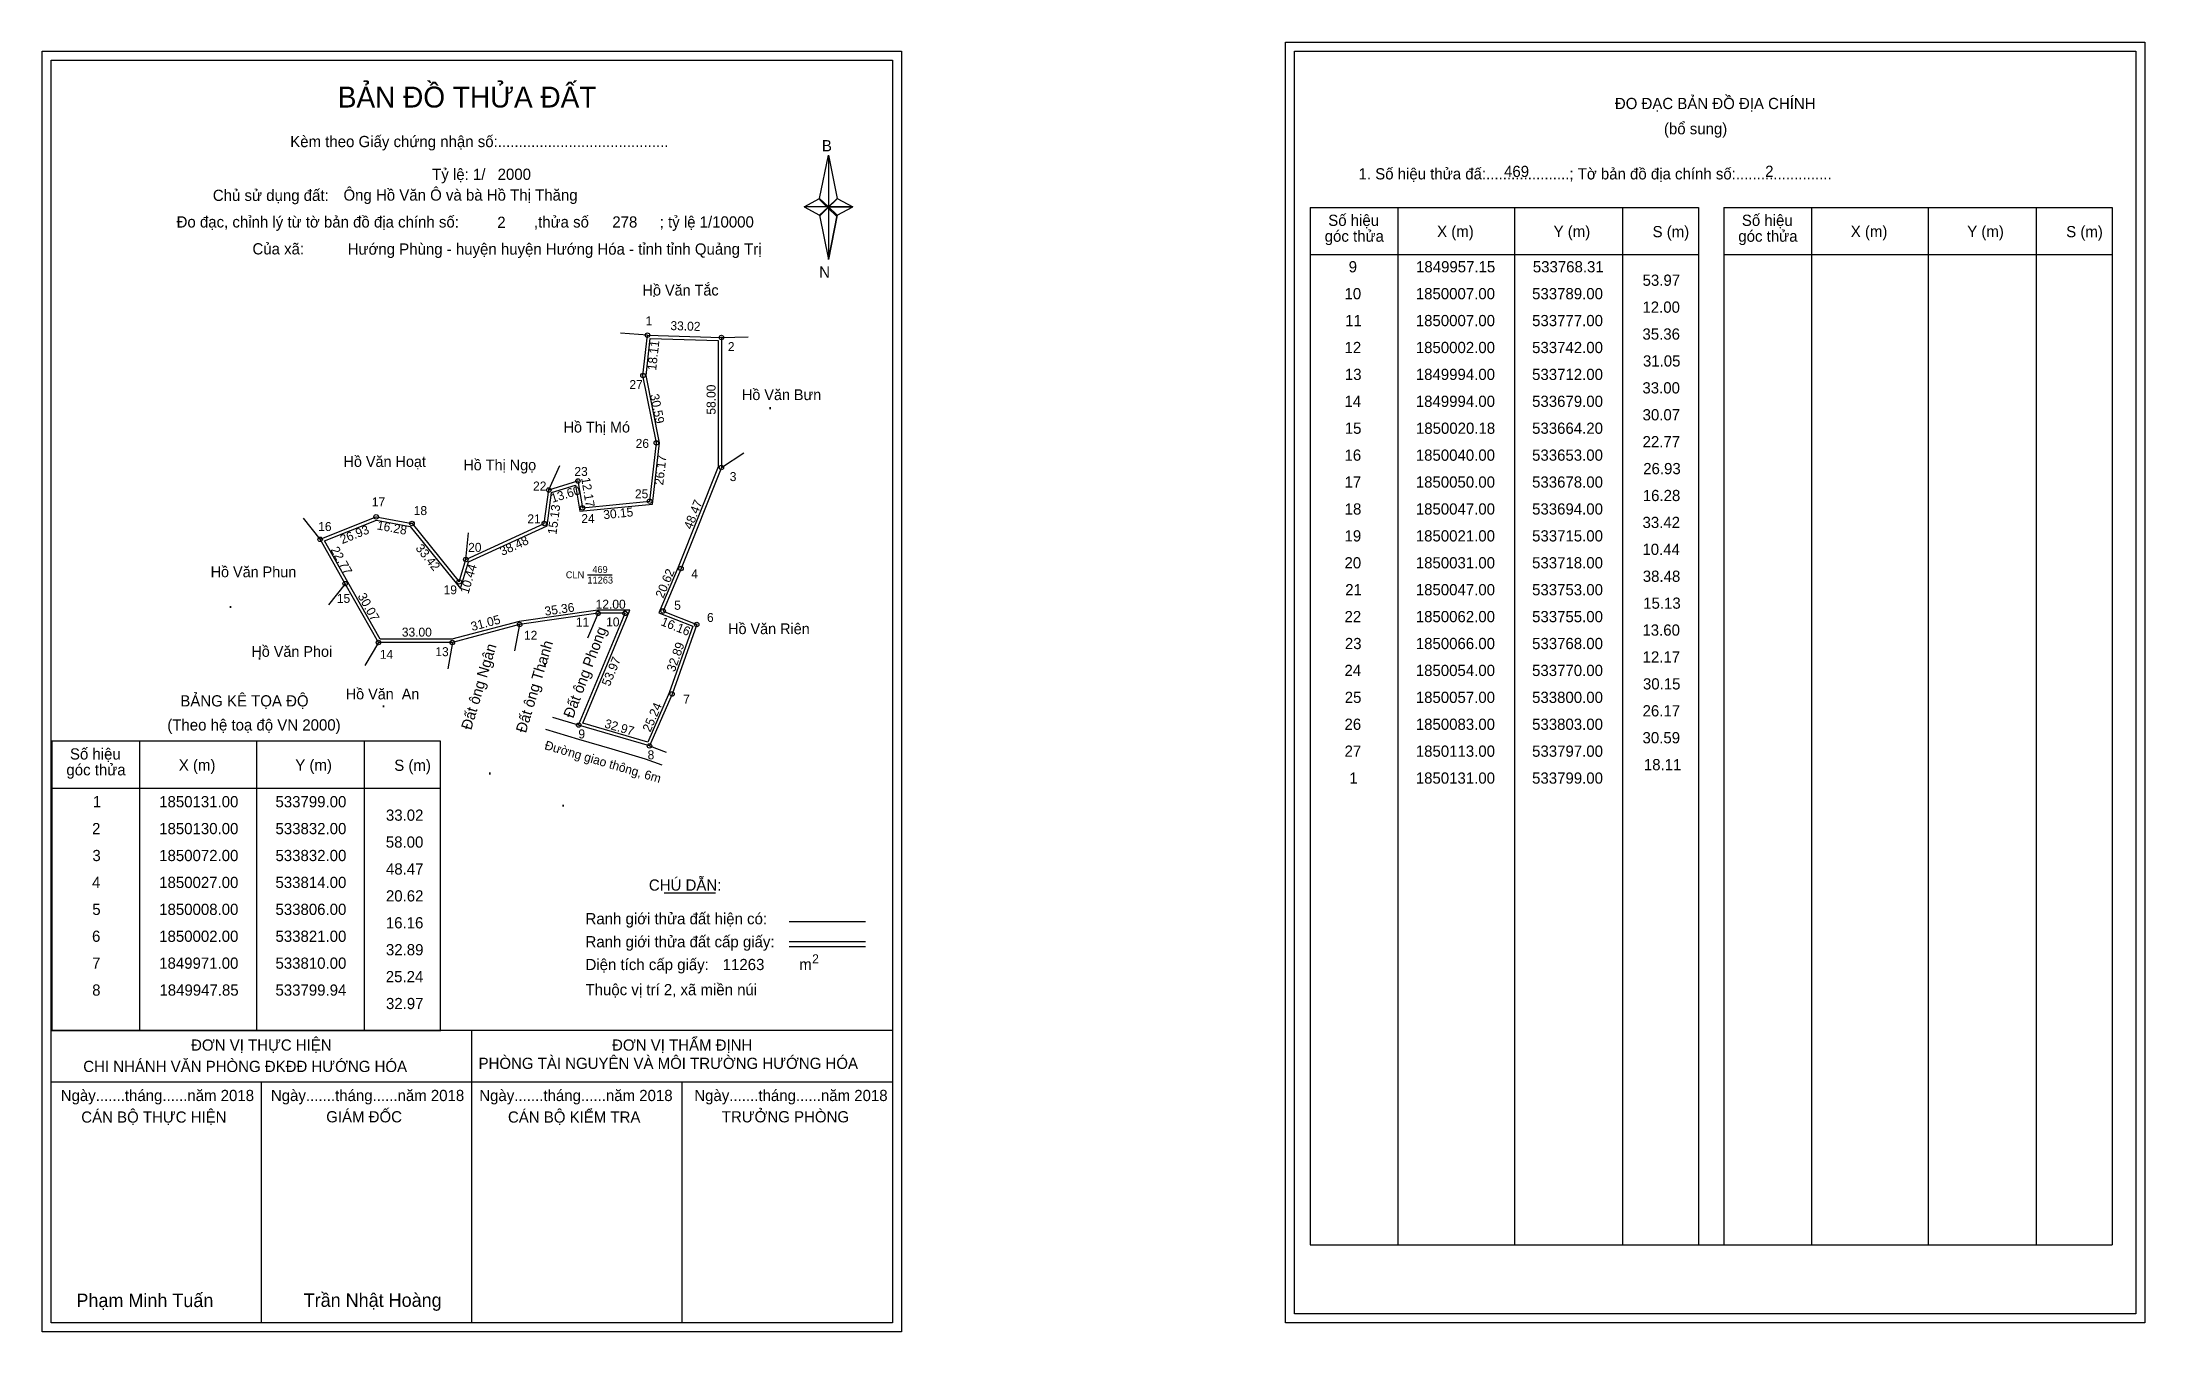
# Model space of a CAD drawing. Extents: x 533529 to 534467, y 1849687 to 1850262.
import ezdxf

# ---------------------------------------------------------------- set-up
doc = ezdxf.new("R2010")
doc.units = 0
for name, color, linetype in [('Level 1', 7, 'Continuous'), ('Level 10', 7, 'Continuous'), ('Level 11', 7, 'Continuous'), ('Level 13', 7, 'Continuous'), ('Level 27', 7, 'Continuous'), ('Level 3', 7, 'Continuous'), ('Level 36', 7, 'Continuous'), ('Level 49', 7, 'Continuous'), ('Level 5', 7, 'Continuous'), ('Level 53', 7, 'Continuous'), ('Level 55', 7, 'Continuous'), ('Level 6', 7, 'Continuous'), ('Level 60', 7, 'Continuous'), ('Level 63', 7, 'Continuous'), ('Level 9', 7, 'Continuous')]:
    doc.layers.add(name, color=color, linetype=linetype)

msp = doc.modelspace()

# ---------------------------------------------------------------- linework, layer by layer
at = {"layer": 'Level 1'}
for p, q in [((533532.96, 1850253.7), (533532.96, 1850253.7)), ((534087.61, 1850257.7), (534087.61, 1850257.7)), ((533875.8, 1850191.94), (533879.74, 1850211.22)), ((533879.74, 1850211.22), (533879.74, 1850188.17)), ((533879.74, 1850211.22), (533883.68, 1850191.94)), ((533868.92, 1850188.17), (533875.8, 1850191.94)), ((533875.8, 1850191.94), (533879.74, 1850188.17)), ((533879.44, 1850187.73), (533875.8, 1850191.5)), ((533879.74, 1850188.17), (533875.8, 1850184.49)), ((533879.44, 1850187.73), (533875.8, 1850184.05)), ((533875.8, 1850184.05), (533879.44, 1850187.73)), ((533875.8, 1850184.49), (533879.74, 1850164.77)), ((533883.38, 1850191.5), (533879.44, 1850187.73)), ((533879.44, 1850187.73), (533883.38, 1850191.5)), ((533883.38, 1850184.05), (533879.44, 1850187.73)), ((533883.68, 1850191.94), (533879.74, 1850188.17)), ((533879.74, 1850188.17), (533879.74, 1850164.77)), ((533879.74, 1850188.17), (533890.56, 1850188.17)), ((533879.74, 1850188.17), (533883.68, 1850184.49)), ((533883.68, 1850184.49), (533879.74, 1850164.77)), ((533883.68, 1850184.49), (533890.56, 1850188.17)), ((534094.67, 1850187.99), (534267.87, 1850187.99)), ((534133.85, 1849725.46), (534133.85, 1850187.99)), ((534186, 1849725.46), (534186, 1850187.99)), ((534233.94, 1850187.99), (534233.94, 1849725.46)), ((534267.87, 1850187.99), (534267.87, 1849725.46)), ((534279.19, 1850187.99), (534452.39, 1850187.99)), ((534318.37, 1849725.46), (534318.37, 1850187.99)), ((534370.51, 1849725.46), (534370.51, 1850187.99)), ((534418.46, 1850187.99), (534418.46, 1849725.46)), ((534452.39, 1850187.99), (534452.39, 1849725.46)), ((534094.67, 1850166.94), (534267.87, 1850166.94)), ((534279.19, 1850166.94), (534452.39, 1850166.94)), ((533533.37, 1849950.05), (533706.57, 1849950.05)), ((533572.55, 1849821), (533572.55, 1849950.05)), ((533624.69, 1849821), (533624.69, 1849950.05)), ((533672.64, 1849950.05), (533672.64, 1849821)), ((533533.37, 1849928.99), (533706.57, 1849928.99)), ((533806.54, 1849882.31), (533829.34, 1849882.31)), ((533862.27, 1849869.5), (533896.29, 1849869.5)), ((533862.27, 1849860.61), (533896.29, 1849860.61)), ((533862.27, 1849858.42), (533896.29, 1849858.42)), ((533746.62, 1849821), (533532.96, 1849821)), ((533533.37, 1849820.99), (533706.57, 1849820.99)), ((533908.35, 1849821), (533698.67, 1849821)), ((533720.66, 1849690.55), (533720.66, 1849821)), ((533908.36, 1849797.9), (533532.96, 1849797.9)), ((533626.81, 1849690.55), (533626.81, 1849797.9)), ((533814.51, 1849690.55), (533814.51, 1849797.9)), ((534094.67, 1849725.46), (534452.39, 1849725.46)), ((533908.35, 1849690.55), (533908.35, 1849690.55)), ((534463.01, 1849694.55), (534463.01, 1849694.55))]:
    msp.add_line(p, q, dxfattribs=at)
for points in [[(533875.8, 1850191.94), (533879.74, 1850211.22), (533879.74, 1850188.17)], [(533868.92, 1850188.17), (533875.8, 1850184.49), (533879.74, 1850188.17)], [(533879.74, 1850188.17), (533883.68, 1850191.94), (533890.56, 1850188.17)], [(533879.74, 1850188.17), (533879.74, 1850164.77), (533883.68, 1850184.49)]]:
    msp.add_lwpolyline(points, close=True, dxfattribs=at)
at = {"layer": 'Level 10'}
msp.add_line((533753.54, 1849955.31), (533763.33, 1849952.37), dxfattribs=at)
for points in [[(533797, 1850113), (533799, 1850131), (533832, 1850130), (533832, 1850072), (533814, 1850027), (533806, 1850008), (533821, 1850002), (533810, 1849971), (533799.94, 1849947.85), (533768.31, 1849957.15), (533789, 1850007), (533777, 1850007), (533742, 1850002), (533712, 1849994), (533679, 1849994), (533664.2, 1850020.18), (533653, 1850040), (533678, 1850050), (533694, 1850047), (533715, 1850021), (533718, 1850031), (533753, 1850047), (533755, 1850062), (533768, 1850066), (533770, 1850054), (533800, 1850057), (533803, 1850083)], [(533798.42, 1850113.06), (533800.25, 1850129.56), (533830.6, 1850128.64), (533830.6, 1850072.27), (533812.7, 1850027.53), (533804.16, 1850007.23), (533819.23, 1850001.2), (533808.7, 1849971.51), (533799.15, 1849949.54), (533770.2, 1849958.05), (533791.1, 1850008.4), (533776.9, 1850008.4), (533741.72, 1850003.37), (533711.82, 1849995.4), (533679.82, 1849995.4), (533665.42, 1850020.87), (533655.01, 1850039.29), (533678.14, 1850048.55), (533693.23, 1850045.72), (533715.58, 1850018.06), (533719.16, 1850029.99), (533754.29, 1850046.05), (533756.27, 1850060.93), (533766.88, 1850064.19), (533768.83, 1850052.48), (533801.26, 1850055.72), (533804.42, 1850083.06)]]:
    msp.add_lwpolyline(points, close=True, dxfattribs=at)
for points in [[(533763.33, 1849952.37), (533768.28, 1849950.89), (533783.17, 1849946.52)], [(533783.17, 1849946.52), (533798.06, 1849942.15), (533805.46, 1849939.41)]]:
    msp.add_lwpolyline(points, dxfattribs=at)
at = {"layer": 'Level 11'}
for centre in [(533799, 1850131), (533832, 1850130), (533797, 1850113), (533797, 1850113), (533803, 1850083), (533832, 1850072), (533755, 1850062), (533768, 1850066), (533770, 1850054), (533800, 1850057), (533678, 1850050), (533694, 1850047), (533753, 1850047), (533653, 1850040), (533718, 1850031), (533814, 1850027), (533664.2, 1850020.18), (533715, 1850021), (533777, 1850007), (533789, 1850007), (533806, 1850008), (533742, 1850002), (533821, 1850002), (533679, 1849994), (533712, 1849994), (533810, 1849971), (533768.31, 1849957.15), (533799.94, 1849947.85)]:
    msp.add_circle(centre, 1, dxfattribs=at)
at = {"layer": 'Level 27'}
for p, q in [((533799, 1850131), (533787.03, 1850131.84)), ((533832, 1850130), (533844, 1850130.22)), ((533755, 1850062), (533759.87, 1850072.97)), ((533832, 1850072), (533842.04, 1850078.58)), ((533653, 1850040), (533645.6, 1850049.45)), ((533718, 1850031), (533719.18, 1850042.94)), ((533664.2, 1850020.18), (533656.76, 1850010.76)), ((533777, 1850007), (533772.3, 1849995.96)), ((533742, 1850002), (533739.76, 1849990.21)), ((533679, 1849994), (533672.87, 1849983.68)), ((533712, 1849994), (533709.96, 1849982.17)), ((533768.31, 1849957.15), (533756.81, 1849960.59)), ((533799.94, 1849947.85), (533807.41, 1849945.08))]:
    msp.add_line(p, q, dxfattribs=at)
at = {"layer": 'Level 3'}
for p, q in [((534094.67, 1850187.99), (534094.67, 1849725.46)), ((534279.19, 1850187.99), (534279.19, 1849725.46)), ((533533.37, 1849950.05), (533533.37, 1849821))]:
    msp.add_line(p, q, dxfattribs=at)
at = {"layer": 'Level 5'}
msp.add_line((533706.57, 1849950.05), (533706.57, 1849820.6), dxfattribs=at)
at = {"layer": 'Level 63'}
for points in [[(534083.61, 1850261.7), (534467.01, 1850261.7), (534467.01, 1849690.55), (534083.61, 1849690.55)], [(533528.96, 1850257.7), (533912.36, 1850257.7), (533912.36, 1849686.55), (533528.96, 1849686.55)], [(533532.96, 1850253.7), (533908.36, 1850253.7), (533908.36, 1849690.55), (533532.96, 1849690.55)], [(534087.61, 1850257.7), (534463.01, 1850257.7), (534463.01, 1849694.55), (534087.61, 1849694.55)]]:
    msp.add_lwpolyline(points, close=True, dxfattribs=at)
at = {"layer": 'Level 9'}
msp.add_line((533772.23, 1850024.15), (533783.22, 1850024.15), dxfattribs=at)

# ---------------------------------------------------------------- texts
at = {"layer": 'Level 1'}
for s, height, p in [('BẢN ĐỒ THỬA ĐẤT', 9.3313, (533660.89, 1850232.52)), ('ĐO ĐẠC BẢN ĐỒ ĐỊA CHÍNH', 5, (534230.56, 1850231.82)), ('(bổ sung)', 5, (534252.44, 1850220.58)), ('Kèm theo Giấy chứng nhận số:.........................................', 5, (533639.66, 1850214.86)), ('B', 5, (533876.82, 1850212.98)), ('1. Số hiệu thửa đấ:....................; Tờ bản đồ địa chính số:.......................', 5, (534116.22, 1850200.46)), ('Chủ sử dụng đất:', 5, (533605.14, 1850190.87)), ('Đo đạc, chỉnh lý từ tờ bản đồ địa chính số:                  ,thửa số                 ; tỷ lệ 1/10000', 5, (533588.97, 1850179.01)), ('Số hiệu', 5, (534102.7, 1850179.73)), ('Số hiệu', 5, (534287.22, 1850179.73)), ('góc thửa', 5, (534101.12, 1850172.67)), ('X (m)', 5, (534151.26, 1850174.78)), ('Y (m)', 5, (534203.22, 1850174.78)), ('S (m)', 5, (534247.38, 1850174.68)), ('góc thửa', 5, (534285.63, 1850172.67)), ('X (m)', 5, (534335.78, 1850174.78)), ('Y (m)', 5, (534387.73, 1850174.78)), ('S (m)', 5, (534431.89, 1850174.68)), ('Của xã:', 5, (533622.82, 1850167.01)), ('N', 5, (533875.62, 1850156.64)), ('BẢNG KÊ TỌA ĐỘ', 5, (533590.64, 1849965.45)), ('(Theo hệ toạ độ VN 2000)', 5, (533584.83, 1849954.73)), ('góc thửa', 5, (533539.82, 1849934.72)), ('Số hiệu', 5, (533541.4, 1849941.78)), ('X (m)', 5, (533589.96, 1849936.83)), ('Y (m)', 5, (533641.92, 1849936.83)), ('S (m)', 5, (533686.07, 1849936.73)), ('CHÚ DẪN:', 5, (533799.66, 1849883.32)), ('Ranh giới thửa đất hiện có:', 5, (533771.39, 1849868.32)), ('Ranh giới thửa đất cấp giấy:', 5, (533771.39, 1849858.04)), ('2', 4, (533872.5, 1849850.94)), ('Diện tích cấp giấy:', 5, (533771.39, 1849847.88)), ('m', 5, (533866.71, 1849847.92)), ('Thuộc vị trí 2, xã miền núi', 5, (533771.39, 1849836.68)), ('ĐƠN VỊ THỰC HIỆN', 5, (533595.43, 1849811.97)), ('ĐƠN VỊ THẨM ĐỊNH', 5, (533783.23, 1849811.97)), ('CHI NHÁNH VĂN PHÒNG ĐKĐĐ HƯỚNG HÓA', 5, (533547.34, 1849802.45)), ('PHÒNG TÀI NGUYÊN VÀ MÔI TRƯỜNG HƯỚNG HÓA', 5, (533723.68, 1849803.83)), ('Ngày.......tháng......năm 2018', 5, (533537.29, 1849789.49)), ('Ngày.......tháng......năm 2018', 5, (533631.04, 1849789.49)), ('Ngày.......tháng......năm 2018', 5, (533723.99, 1849789.49)), ('Ngày.......tháng......năm 2018', 5, (533819.9, 1849789.49)), ('CÁN BỘ THỰC HIỆN', 5, (533546.45, 1849779.87)), ('GIÁM ĐỐC', 5, (533655.72, 1849779.99)), ('CÁN BỘ KIỂM TRA', 5, (533736.8, 1849779.87)), ('TRƯỞNG PHÒNG', 5, (533832.18, 1849779.99)), ('Phạm Minh Tuấn', 6, (533544.27, 1849697.63)), ('Trần Nhật Hoàng', 6, (533645.66, 1849697.74))]:
    msp.add_text(s, height=height, dxfattribs=at).set_placement(p)
at = {"layer": 'Level 11'}
msp.add_text('Tỷ lệ: 1/', height=5, dxfattribs=at).set_placement((533702.97, 1850200.23))
at = {"layer": 'Level 13'}
for s, p in [('CLN', (533762.61, 1850022.61)), ('469', (533774.41, 1850024.97)), ('11263', (533772.24, 1850020.26))]:
    msp.add_text(s, height=3.072, dxfattribs=at).set_placement(p)
at = {"layer": 'Level 36'}
for s, height, p in [('.', 4.8, (533801.05, 1850148.09)), ('.', 6, (533852.62, 1850098)), ('Hồ Văn Hoạt', 4.8, (533663.43, 1850072.28)), ('.', 6, (533611.88, 1850009.38)), ('.', 6, (533624.88, 1849986.37)), ('.', 6, (533752.2, 1849983.68)), ('.', 6, (533680.12, 1849965)), ('.', 6, (533727.6, 1849935.09)), ('.', 6, (533760.29, 1849920.72))]:
    msp.add_text(s, height=height, dxfattribs=at).set_placement(p)
at = {"layer": 'Level 49'}
for s, rotation, p in [('33.02', 358.2643, (533809.21, 1850133.29)), ('18.11', 83.65981, (533802.87, 1850115.13)), ('58.00', 90, (533829.4, 1850095.58)), ('30.59', 281.30993, (533800.13, 1850104.4)), ('26.17', 83.41806, (533806.02, 1850063.98)), ('13.60', 17.10273, (533756.62, 1850056.24)), ('12.17', 279.46232, (533769.42, 1850067.27)), ('15.13', 82.40536, (533758.41, 1850041.94)), ('30.15', 5.71059, (533779.53, 1850048.93)), ('48.47', 68.19859, (533818.74, 1850044.12)), ('26.93', 21.80141, (533662.86, 1850037.82)), ('16.28', 349.38034, (533678.12, 1850044.44)), ('22.77', 299.47017, (533657.51, 1850035.35)), ('33.42', 308.92754, (533695.34, 1850035.91)), ('38.48', 24.56717, (533734.26, 1850032.53)), ('10.44', 73.30076, (533719.13, 1850015.39)), ('20.62', 67.16635, (533806.05, 1850013.42)), ('30.07', 299.48022, (533669.6, 1850014.66)), ('31.05', 14.93142, (533720.84, 1849999.05)), ('35.36', 8.1301, (533753.41, 1850005.91)), ('12.00', 360, (533775.91, 1850009.04)), ('16.16', 338.19859, (533804.67, 1850001.78)), ('33.00', 360, (533689.44, 1849996.6)), ('53.97', 67.45934, (533782.13, 1849974.13)), ('32.89', 70.46335, (533811.16, 1849980.59)), ('32.97', 343.61536, (533779.53, 1849956.14)), ('25.24', 66.5123, (533800.27, 1849953.74)), ('Đường giao thông, 6m', 343.61536, (533752.8, 1849946.46))]:
    msp.add_text(s, height=4, rotation=rotation, dxfattribs=at).set_placement(p)
at = {"layer": 'Level 53'}
for s, p in [('9', (534111.82, 1850159.02)), ('1849957.15', (534141.87, 1850159.02)), ('533768.31', (534193.97, 1850159.02)), ('53.97', (534242.92, 1850153.02)), ('10', (534109.95, 1850147.02)), ('1850007.00', (534141.76, 1850147.02)), ('533789.00', (534193.64, 1850147.02)), ('12.00', (534242.85, 1850141.02)), ('11', (534110.27, 1850135.02)), ('1850007.00', (534141.76, 1850135.02)), ('533777.00', (534193.64, 1850135.02)), ('12', (534109.97, 1850123.02)), ('1850002.00', (534141.76, 1850123.02)), ('533742.00', (534193.64, 1850123.02)), ('35.36', (534242.87, 1850129.02)), ('31.05', (534243.08, 1850117.02)), ('13', (534110.12, 1850111.02)), ('1849994.00', (534141.76, 1850111.02)), ('533712.00', (534193.64, 1850111.02)), ('33.00', (534242.85, 1850105.02)), ('14', (534109.94, 1850099.02)), ('1849994.00', (534141.76, 1850099.02)), ('533679.00', (534193.64, 1850099.02)), ('15', (534110.06, 1850087.02)), ('1850020.18', (534141.84, 1850087.02)), ('533664.20', (534193.64, 1850087.02)), ('30.07', (534242.92, 1850093.02)), ('16', (534109.96, 1850075.02)), ('1850040.00', (534141.76, 1850075.02)), ('533653.00', (534193.64, 1850075.02)), ('22.77', (534242.92, 1850081.02)), ('26.93', (534243.2, 1850069.02)), ('17', (534109.98, 1850063.02)), ('1850050.00', (534141.76, 1850063.02)), ('533678.00', (534193.64, 1850063.02)), ('16.28', (534243.01, 1850057.02)), ('18', (534110.03, 1850051.02)), ('1850047.00', (534141.76, 1850051.02)), ('533694.00', (534193.64, 1850051.02)), ('19', (534109.97, 1850039.02)), ('1850021.00', (534141.76, 1850039.02)), ('533715.00', (534193.64, 1850039.02)), ('33.42', (534242.9, 1850045.02)), ('10.44', (534242.85, 1850033.02)), ('20', (534109.95, 1850027.02)), ('1850031.00', (534141.76, 1850027.02)), ('533718.00', (534193.64, 1850027.02)), ('38.48', (534243.01, 1850021.02)), ('21', (534110.27, 1850015.02)), ('1850047.00', (534141.76, 1850015.02)), ('533753.00', (534193.64, 1850015.02)), ('22', (534109.97, 1850003.02)), ('1850062.00', (534141.76, 1850003.02)), ('533755.00', (534193.64, 1850003.02)), ('15.13', (534243.2, 1850009.02)), ('23', (534110.12, 1849991.02)), ('1850066.00', (534141.76, 1849991.02)), ('533768.00', (534193.64, 1849991.02)), ('13.60', (534242.85, 1849997.02)), ('12.17', (534242.92, 1849985.02)), ('24', (534109.94, 1849979.02)), ('1850054.00', (534141.76, 1849979.02)), ('533770.00', (534193.64, 1849979.02)), ('30.15', (534243.08, 1849973.02)), ('25', (534110.06, 1849967.02)), ('1850057.00', (534141.76, 1849967.02)), ('533800.00', (534193.64, 1849967.02)), ('26', (534109.96, 1849955.02)), ('1850083.00', (534141.76, 1849955.02)), ('533803.00', (534193.64, 1849955.02)), ('26.17', (534242.92, 1849961.02)), ('30.59', (534242.9, 1849949.02)), ('27', (534109.98, 1849943.02)), ('1850113.00', (534141.76, 1849943.02)), ('533797.00', (534193.64, 1849943.02)), ('18.11', (534243.5, 1849937.02)), ('1', (534112.12, 1849931.02)), ('1850131.00', (534141.76, 1849931.02)), ('533799.00', (534193.64, 1849931.02)), ('1', (533551.57, 1849920.49)), ('1850131.00', (533581.21, 1849920.49)), ('533799.00', (533633.09, 1849920.49)), ('2', (533551.27, 1849908.49)), ('1850130.00', (533581.21, 1849908.49)), ('533832.00', (533633.09, 1849908.49)), ('33.02', (533682.35, 1849914.49)), ('58.00', (533682.3, 1849902.49)), ('3', (533551.42, 1849896.49)), ('1850072.00', (533581.21, 1849896.49)), ('533832.00', (533633.09, 1849896.49)), ('48.47', (533682.37, 1849890.49)), ('4', (533551.24, 1849884.49)), ('1850027.00', (533581.21, 1849884.49)), ('533814.00', (533633.09, 1849884.49)), ('20.62', (533682.35, 1849878.49)), ('5', (533551.36, 1849872.49)), ('1850008.00', (533581.21, 1849872.49)), ('533806.00', (533633.09, 1849872.49)), ('6', (533551.25, 1849860.49)), ('1850002.00', (533581.21, 1849860.49)), ('533821.00', (533633.09, 1849860.49)), ('16.16', (533682.32, 1849866.49)), ('32.89', (533682.35, 1849854.49)), ('7', (533551.28, 1849848.49)), ('1849971.00', (533581.21, 1849848.49)), ('533810.00', (533633.09, 1849848.49)), ('25.24', (533682.29, 1849842.49)), ('8', (533551.32, 1849836.49)), ('1849947.85', (533581.32, 1849836.49)), ('533799.94', (533633.09, 1849836.49)), ('32.97', (533682.37, 1849830.49))]:
    msp.add_text(s, height=5, dxfattribs=at).set_placement(p)
at = {"layer": 'Level 55'}
for s, height, p in [('1', 0.8, (533798.78, 1850131)), ('0', 0.22, (533798.92, 1850130.78)), ('2', 0.8, (533831.73, 1850130)), ('0', 0.22, (533831.92, 1850129.78)), ('0', 0.22, (533831.92, 1850129.78)), ('27', 0.8, (533796.44, 1850113)), ('464', 0.22, (533796.76, 1850112.78)), ('26', 0.8, (533802.43, 1850083)), ('464', 0.22, (533802.76, 1850082.78)), ('471', 0.22, (533831.78, 1850071.78)), ('3', 0.8, (533831.75, 1850072)), ('0', 0.22, (533831.92, 1850071.78)), ('22', 0.8, (533754.43, 1850062)), ('464', 0.22, (533754.76, 1850061.78)), ('0', 0.22, (533754.92, 1850061.78)), ('23', 0.8, (533767.46, 1850066)), ('464', 0.22, (533767.76, 1850065.78)), ('24', 0.8, (533769.43, 1850054)), ('464', 0.22, (533769.76, 1850053.78)), ('25', 0.8, (533799.45, 1850057)), ('464', 0.22, (533799.76, 1850056.78)), ('17', 0.8, (533677.44, 1850050)), ('463', 0.22, (533677.77, 1850049.78)), ('463', 0.22, (533677.77, 1850049.78)), ('18', 0.8, (533693.44, 1850047)), ('463', 0.22, (533693.77, 1850046.78)), ('463', 0.22, (533693.77, 1850046.78)), ('21', 0.8, (533752.48, 1850047)), ('0', 0.22, (533752.92, 1850046.78)), ('16', 0.8, (533652.43, 1850040)), ('463', 0.22, (533652.77, 1850039.78)), ('463', 0.22, (533652.77, 1850039.78)), ('0', 0.22, (533652.92, 1850039.78)), ('0', 0.22, (533652.92, 1850039.78)), ('20', 0.8, (533717.43, 1850031)), ('463', 0.22, (533717.77, 1850030.78)), ('463', 0.22, (533717.77, 1850030.78)), ('0', 0.22, (533717.92, 1850030.78)), ('4', 0.8, (533813.72, 1850027)), ('471', 0.22, (533813.78, 1850026.78)), ('15', 0.8, (533663.65, 1850020.18)), ('0', 0.22, (533664.12, 1850019.96)), ('0', 0.22, (533664.12, 1850019.96)), ('0', 0.22, (533664.12, 1850019.96)), ('19', 0.8, (533714.43, 1850021)), ('463', 0.22, (533714.77, 1850020.78)), ('463', 0.22, (533714.77, 1850020.78)), ('11', 0.8, (533776.48, 1850007)), ('0', 0.22, (533776.92, 1850006.78)), ('0', 0.22, (533776.92, 1850006.78)), ('10', 0.8, (533788.43, 1850007)), ('0', 0.22, (533788.92, 1850006.78)), ('471', 0.22, (533805.78, 1850007.78)), ('5', 0.8, (533805.74, 1850008)), ('12', 0.8, (533741.43, 1850002)), ('0', 0.22, (533741.92, 1850001.78)), ('0', 0.22, (533741.92, 1850001.78)), ('6', 0.8, (533820.73, 1850002)), ('471', 0.22, (533820.78, 1850001.78)), ('14', 0.8, (533678.43, 1849994)), ('0', 0.22, (533678.92, 1849993.78)), ('0', 0.22, (533678.92, 1849993.78)), ('13', 0.8, (533711.46, 1849994)), ('0', 0.22, (533711.92, 1849993.78)), ('0', 0.22, (533711.92, 1849993.78)), ('471', 0.22, (533809.78, 1849970.78)), ('7', 0.8, (533809.73, 1849971)), ('9', 0.8, (533768.04, 1849957.15)), ('0', 0.22, (533768.23, 1849956.93)), ('0', 0.22, (533768.23, 1849956.93)), ('8', 0.8, (533799.68, 1849947.85)), ('471', 0.22, (533799.72, 1849947.63)), ('0', 0.22, (533799.86, 1849947.63))]:
    msp.add_text(s, height=height, dxfattribs=at).set_placement(p)
at = {"layer": 'Level 6'}
for s, p in [('2000', (533732.17, 1850200.27)), ('469', (534181.12, 1850201.54)), ('2', (534297.61, 1850201.58)), ('Ông Hồ Văn Ô và bà Hồ Thị Thăng', (533663.41, 1850191)), ('2', (533732.01, 1850178.83)), ('278', (533783.33, 1850178.99)), (' Hướng Phùng - huyện huyện Hướng Hóa - tỉnh tỉnh Quảng Trị', (533663.43, 1850166.92)), ('11263', (533832.58, 1849847.89))]:
    msp.add_text(s, height=5, dxfattribs=at).set_placement(p)
at = {"layer": 'Level 60'}
for s, p in [('Hồ Văn Tắc', (533796.85, 1850148.69)), ('Hồ Văn Bưn', (533841.17, 1850102.06)), ('Hồ Thị Mó', (533761.62, 1850087.6)), ('Hồ Thị Ngọ', (533716.9, 1850070.75)), ('Hồ Văn Phun', (533604.16, 1850023.08)), ('Hồ Văn Riên', (533835, 1849997.7)), ('Hồ Văn Phoi', (533622.34, 1849987.57)), ('Hồ Văn  An', (533664.43, 1849968.6))]:
    msp.add_text(s, height=4.8, dxfattribs=at).set_placement(p)
for s, rotation, p in [('Đất ông Phong', 69.31843, (533765.83, 1849959.85)), ('Đất ông Ngân', 73.31843, (533720.37, 1849954.66)), ('Đất ông Thanh', 73.31843, (533744.78, 1849953.34))]:
    msp.add_text(s, height=4.8, rotation=rotation, dxfattribs=at).set_placement(p)
at = {"layer": 'Level 9'}
for s, p in [('1', (533798.21, 1850135.39)), ('2', (533834.87, 1850123.9)), ('27', (533790.96, 1850106.98)), ('26', (533793.76, 1850080.74)), ('23', (533766.42, 1850068.24)), ('22', (533747.98, 1850061.73)), ('25', (533793.43, 1850058.27)), ('3', (533835.72, 1850065.95)), ('17', (533676.05, 1850054.64)), ('18', (533694.76, 1850050.8)), ('16', (533652.14, 1850043.68)), ('21', (533745.45, 1850047.11)), ('24', (533769.5, 1850047.23)), ('20', (533719.03, 1850034.39)), ('4', (533818.55, 1850022.57)), ('15', (533660.46, 1850011.65)), ('19', (533708.08, 1850015.46)), ('11', (533767.09, 1850001.1)), ('10', (533780.58, 1850001.14)), ('5', (533810.94, 1850008.56)), ('6', (533825.57, 1850003.14)), ('12', (533743.93, 1849995.18)), ('14', (533679.63, 1849986.69)), ('13', (533704.4, 1849987.88)), ('7', (533814.95, 1849966.7)), ('9', (533768.21, 1849951.21)), ('8', (533799.08, 1849941.88))]:
    msp.add_text(s, height=4, dxfattribs=at).set_placement(p)

doc.saveas('drawing.dxf')
